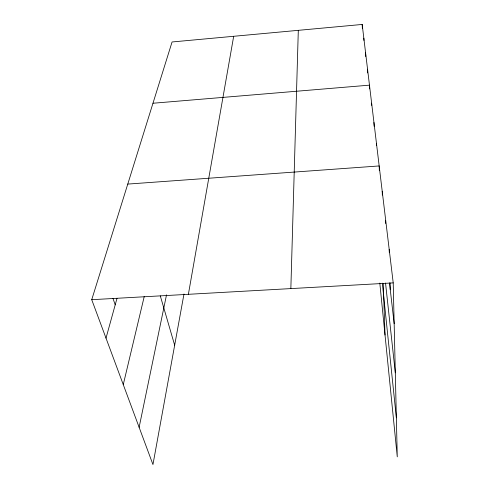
<?xml version="1.0" encoding="UTF-8"?>
<svg xmlns="http://www.w3.org/2000/svg" width="489" height="489" viewBox="0 0 489 489"><rect width="100%" height="100%" fill="white"/><g stroke="black" fill="none" stroke-linecap="round" stroke-linejoin="round"><path stroke-width="0.73" d="M290.851 288.596L298.308 30.336M188.387 294.311L233.681 36.29M183.986 294.005L152.953 464.55L91.73 299.696L172.073 41.968L362.184 24.45L393.217 282.887L397.27 456.848L379.806 283.07M139.127 427.325L166.517 294.861M123.265 384.599L144.267 296.371M106.009 338.137L117.012 298.314M152.971 103.246L369.476 85.153L369.629 88.906M127.77 184.09L379.177 165.942L379.33 170.49M91.73 299.696L393.217 282.887M112.965 298.363L115.208 304.836M160.3 295.882L174.665 345.228M389.495 282.966L394.171 323.706M385.534 283.027L395.314 372.838M382.331 283.162L396.359 417.814M363.828 38.166L363.932 40.44M362.184 24.45L362.355 28.252M367.496 69.169L367.655 72.934M365.589 52.788L365.748 56.565M371.628 103.124L371.719 105.367M373.951 122.464L374.097 126.272M376.463 143.338L376.542 145.618M383.242 283.449L385.026 335.014M382.215 191.278L382.337 195.05M385.589 220.472L385.674 223.479M389.189 249.366L389.275 252.416M390.094 282.899L390.277 289.757"/></g></svg>
